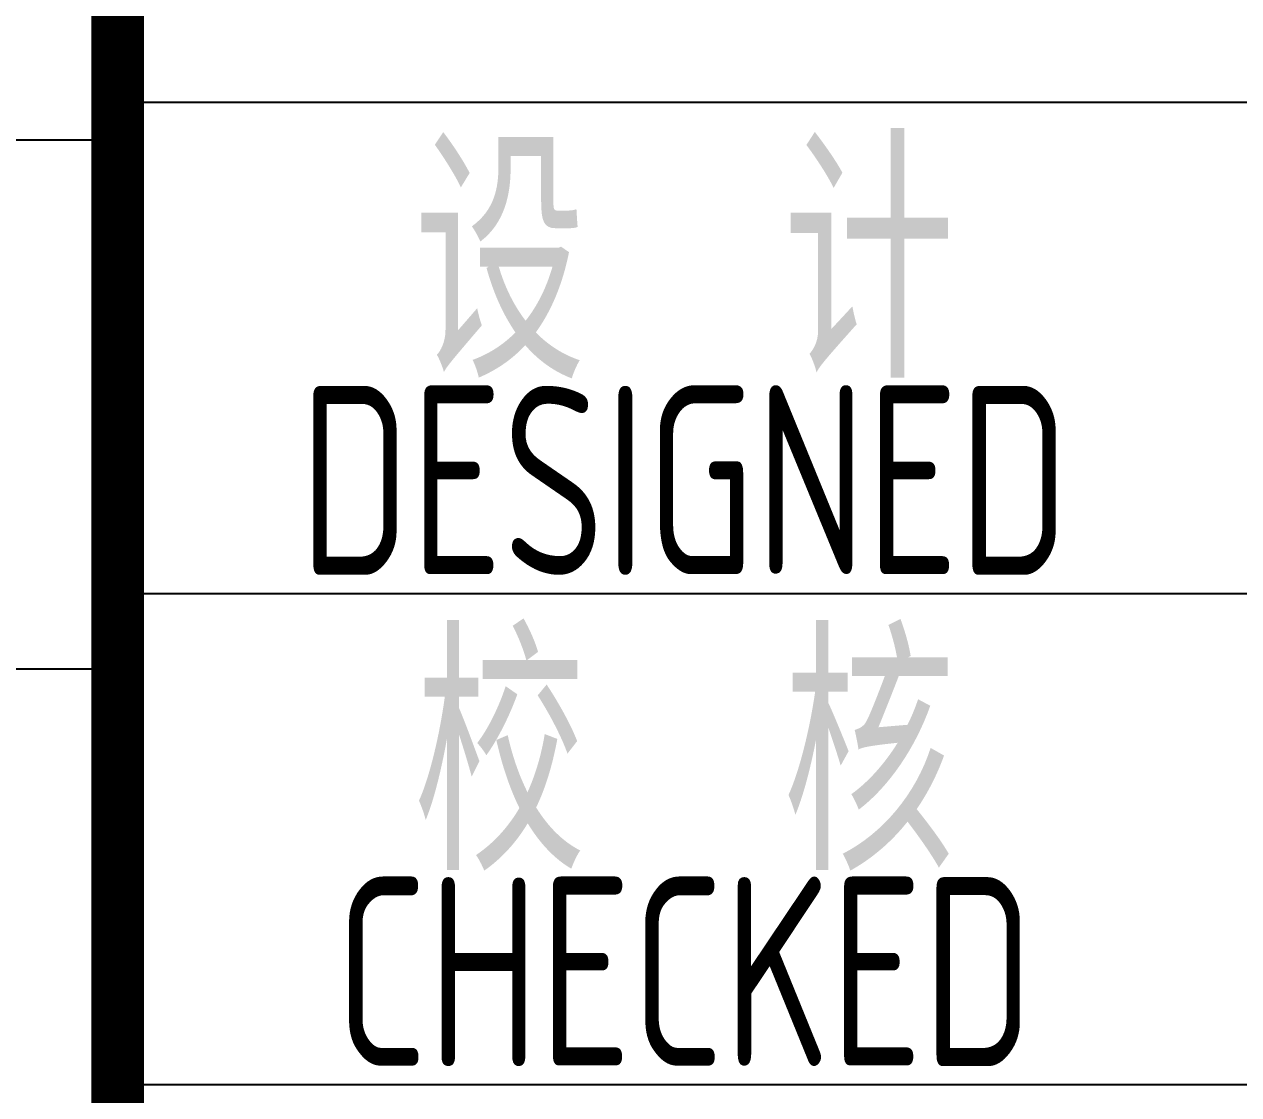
# Model space of a CAD drawing. Extents: x 5396719 to 5510122, y -514120 to -238224.
# Drawn here: x 5489060 to 5490667, y -355847 to -354431 of the extents above; entities that cross this region are included whole.
import ezdxf
from ezdxf.enums import TextEntityAlignment as Align

# ---------------------------------------------------------------- set-up
doc = ezdxf.new("R2010")
doc.units = 0
doc.header["$LTSCALE"] = 1000
doc.header["$MEASUREMENT"] = 0
doc.layers.get('0').update_dxf_attribs({"linetype": 'CONTINUOUS'})
doc.layers.add('图层线', color=8, linetype='CONTINUOUS')
doc.styles.add('AHD', font='sceie.shx', dxfattribs={"width": 0.7, "bigfont": 'sceic.shx'})

msp = doc.modelspace()

# ---------------------------------------------------------------- linework, layer by layer
for p, q in [((5489184, -354533.9), (5500184, -354533.9)), ((5489184, -355183.9), (5494684, -355183.9)), ((5489184, -355833.9), (5494684, -355833.9))]:
    msp.add_line(p, q)
at = {"const_width": 70}
msp.add_lwpolyline([(5489184, -352783.9), (5489184, -358783.9)], dxfattribs=at)
at = {"layer": '图层线'}
for p, q in [((5426584, -354583.9), (5489184, -354583.9)), ((5426584, -355283.9), (5489184, -355283.9))]:
    msp.add_line(p, q, dxfattribs=at)

# ---------------------------------------------------------------- texts
at = {"style": 'AHD', "width": 0.8}
for s, height, p in [('设  计', 300, (5489934, -354733.9)), ('设  计', 300, (5489934, -354733.9)), ('DESIGNED', 250, (5489934, -355033.9)), ('DESIGNED', 250, (5489934, -355033.9)), ('校  核', 300, (5489934, -355383.9)), ('校  核', 300, (5489934, -355383.9)), ('CHECKED', 250, (5489934, -355683.9)), ('CHECKED', 250, (5489934, -355683.9))]:
    msp.add_text(s, height=height, dxfattribs=at).set_placement(p, align=Align.MIDDLE)

doc.saveas('drawing.dxf')
